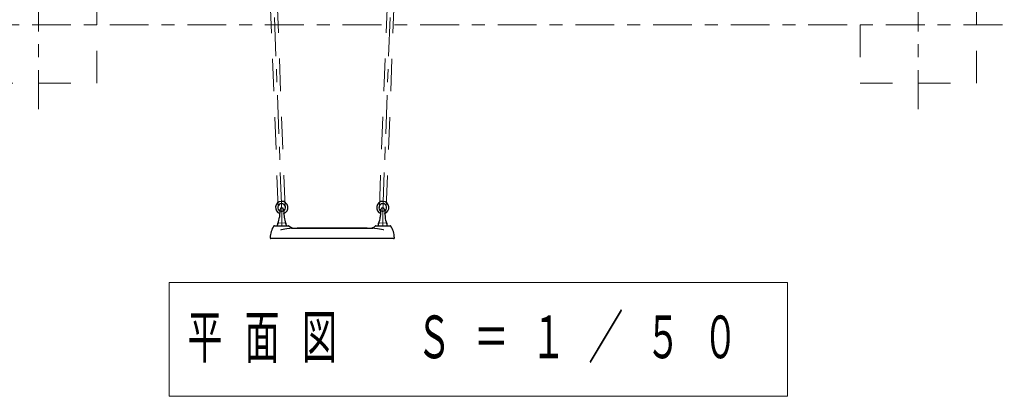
# Model space of a CAD drawing. Units: millimetres on the paper, with parts at other scales. Extents: x 197 to 617, y 140 to 437.
# Drawn here: x 238.2 to 314.2, y 310.4 to 339.5 of the extents above; entities that cross this region are included whole.
import ezdxf

# ---------------------------------------------------------------- set-up
doc = ezdxf.new("R2010")
doc.units = ezdxf.units.MM
doc.linetypes.add('USER1', pattern=[4.5, 2.5, -2])
doc.linetypes.add('USER2', pattern=[6, 3, -1, 1, -1])
doc.layers.add('線', color=2, linetype='Continuous', lineweight=25)
doc.styles.add('ＭＳ ゴシック', font='')
doc.styles.get('ＭＳ ゴシック').set_extended_font_data('MS Gothic')

msp = doc.modelspace()

# ---------------------------------------------------------------- linework, layer by layer
at = {"layer": '線', "color": 1, "linetype": 'USER2', "lineweight": 13}
for p, q in [((239.681, 332.59), (239.681, 392.59)), ((307.681, 332.59), (307.681, 392.59)), ((258.481, 324.681), (257.081, 361.24)), ((266.281, 324.681), (267.681, 361.24)), ((233.181, 339.09), (314.181, 339.09))]:
    msp.add_line(p, q, dxfattribs=at)
at = {"layer": '線', "color": 4, "linetype": 'USER1', "lineweight": 13}
for p, q in [((258.204, 324.971), (256.816, 361.23)), ((258.734, 324.991), (257.345, 361.25)), ((266.027, 324.991), (267.416, 361.25)), ((266.557, 324.971), (267.945, 361.23))]:
    msp.add_line(p, q, dxfattribs=at)
at = {"layer": '線', "color": 7}
for p, q in [((258.341, 324.832), (258.297, 324.251)), ((258.62, 324.832), (258.664, 324.251)), ((266.141, 324.832), (266.097, 324.251)), ((266.42, 324.832), (266.464, 324.251))]:
    msp.add_line(p, q, dxfattribs=at)
at = {"layer": '線', "linetype": 'USER2', "lineweight": 13}
for p, q in [((258.481, 323.581), (258.481, 324.961)), ((266.281, 323.581), (266.281, 324.961))]:
    msp.add_line(p, q, dxfattribs=at)
at = {"layer": '線', "color": 7, "lineweight": 13}
for p, q in [((258.213, 323.781), (258.481, 323.795)), ((258.748, 323.781), (258.481, 323.795)), ((266.013, 323.781), (266.281, 323.795)), ((266.548, 323.781), (266.281, 323.795)), ((258.807, 323.581), (258.155, 323.581)), ((265.955, 323.581), (266.607, 323.581)), ((249.781, 319.198), (249.781, 310.398)), ((297.581, 319.198), (249.781, 319.198)), ((297.581, 310.398), (297.581, 319.198)), ((249.781, 310.398), (297.581, 310.398))]:
    msp.add_line(p, q, dxfattribs=at)
at = {"layer": '線', "color": 131}
for p, q in [((257.906, 323.581), (259.003, 323.581)), ((258.716, 323.581), (258.755, 323.581)), ((259.241, 323.381), (265.52, 323.381)), ((259.681, 323.415), (259.676, 323.401)), ((259.691, 323.421), (259.791, 323.421)), ((259.791, 323.421), (264.97, 323.421)), ((264.97, 323.421), (265.071, 323.421)), ((265.085, 323.401), (265.08, 323.415)), ((265.758, 323.581), (266.855, 323.581)), ((266.006, 323.581), (266.046, 323.581)), ((267.121, 322.581), (257.641, 322.581))]:
    msp.add_line(p, q, dxfattribs=at)
at = {"layer": '線', "color": 4, "linetype": 'USER1', "lineweight": 13}
for points in [[(235.181, 334.59), (244.181, 334.59), (244.181, 343.59), (235.181, 343.59)], [(303.181, 334.59), (312.181, 334.59), (312.181, 343.59), (303.181, 343.59)]]:
    msp.add_lwpolyline(points, close=True, dxfattribs=at)
at = {"layer": '線', "color": 7}
for centre, radius, start, end in [((258.474, 324.981), 0.48, 92.13729, 253.59569), ((258.474, 324.981), 0.3, 92.13729, 246.20496), ((258.474, 324.981), 0.48, 288.04255, 92.13729), ((258.474, 324.981), 0.3, 296.52804, 92.13729), ((266.287, 324.981), 0.48, 87.86271, 251.95745), ((266.287, 324.981), 0.3, 87.86271, 243.47196), ((266.287, 324.981), 0.3, 293.79504, 87.86271), ((266.287, 324.981), 0.48, 286.40431, 87.86271), ((258.481, 324.821), 0.14, 4.29132, 175.70868), ((266.281, 324.821), 0.14, 4.29132, 175.70868), ((258.465, 323.605), 0.335, 154.36621, 180), ((256.901, 324.356), 1.4, 334.36621, 355.70868), ((260.06, 324.356), 1.4, 184.29132, 205.63379), ((258.496, 323.605), 0.335, 0, 24.97272), ((266.265, 323.605), 0.335, 155.02728, 180), ((264.701, 324.356), 1.4, 334.36621, 355.70868), ((267.86, 324.356), 1.4, 184.29132, 205.63379), ((266.296, 323.605), 0.335, 0, 25.63379)]:
    msp.add_arc(centre, radius, start, end, dxfattribs=at)
at = {"layer": '線', "color": 7, "linetype": 'USER1', "lineweight": 13}
for centre in [(258.481, 324.821), (266.281, 324.821)]:
    msp.add_arc(centre, 0.14, 175.70868, 4.29132, dxfattribs=at)
at = {"layer": '線', "color": 7, "lineweight": 13}
for centre, radius, start, end in [((258.216, 323.721), 0.06, 90, 155.02728), ((258.745, 323.721), 0.06, 24.97272, 90), ((266.016, 323.721), 0.06, 90, 155.02728), ((266.545, 323.721), 0.06, 24.97272, 90), ((258.155, 323.605), 0.024, 180, 270), ((258.807, 323.605), 0.024, 270, 0), ((265.955, 323.605), 0.024, 180, 270), ((266.607, 323.605), 0.024, 270, 0)]:
    msp.add_arc(centre, radius, start, end, dxfattribs=at)
at = {"layer": '線', "color": 131}
for centre, radius, start, end in [((259.181, 322.641), 1.6, 144.76558, 180), ((257.906, 323.541), 0.04, 90, 144.76558), ((259.003, 323.541), 0.04, 43.43254, 90), ((259.468, 323.981), 0.6, 223.43254, 270), ((259.648, 323.411), 0.03, 270, 340), ((259.691, 323.411), 0.01, 90, 160), ((265.071, 323.411), 0.01, 20, 90), ((265.113, 323.411), 0.03, 200, 270), ((265.293, 323.981), 0.6, 270, 316.56746), ((265.758, 323.541), 0.04, 90, 136.56746), ((266.855, 323.541), 0.04, 35.23442, 90), ((265.581, 322.641), 1.6, 0, 35.23442), ((257.641, 322.641), 0.06, 180, 270), ((267.121, 322.641), 0.06, 270, 0)]:
    msp.add_arc(centre, radius, start, end, dxfattribs=at)
at = {"layer": '線', "color": 131, "lineweight": 13}
for points, knots in [([(259.033, 323.369), (259.029, 323.369), (259.026, 323.369), (259.023, 323.368), (259.019, 323.368), (259.016, 323.368), (259.013, 323.367), (259.01, 323.367), (259.006, 323.367), (259.003, 323.366), (259, 323.366), (258.996, 323.365), (258.993, 323.365), (258.99, 323.365), (258.986, 323.364), (258.983, 323.364), (258.98, 323.364), (258.977, 323.363), (258.973, 323.363), (258.97, 323.362), (258.967, 323.362), (258.963, 323.362), (258.96, 323.361), (258.957, 323.361), (258.954, 323.36), (258.95, 323.36), (258.947, 323.36), (258.944, 323.359), (258.94, 323.359), (258.937, 323.358), (258.934, 323.358), (258.931, 323.357), (258.927, 323.357), (258.924, 323.357), (258.921, 323.356), (258.917, 323.356), (258.914, 323.355), (258.911, 323.355), (258.908, 323.354), (258.904, 323.354), (258.901, 323.353), (258.898, 323.353), (258.895, 323.352), (258.891, 323.352), (258.888, 323.352), (258.885, 323.351), (258.881, 323.351), (258.878, 323.35), (258.875, 323.35), (258.872, 323.349), (258.868, 323.349), (258.865, 323.348), (258.862, 323.348), (258.858, 323.347), (258.855, 323.347), (258.852, 323.346), (258.849, 323.346), (258.845, 323.345), (258.842, 323.345), (258.839, 323.344), (258.836, 323.344), (258.832, 323.343), (258.829, 323.343), (258.826, 323.342), (258.822, 323.342), (258.819, 323.341), (258.816, 323.341), (258.813, 323.34), (258.809, 323.34), (258.806, 323.339), (258.803, 323.339), (258.8, 323.338), (258.796, 323.338), (258.793, 323.337), (258.79, 323.337), (258.787, 323.336), (258.783, 323.335), (258.78, 323.335), (258.777, 323.334), (258.773, 323.334), (258.77, 323.333), (258.767, 323.333), (258.764, 323.332), (258.76, 323.332), (258.757, 323.331), (258.754, 323.331), (258.751, 323.33), (258.747, 323.329), (258.744, 323.329), (258.741, 323.328), (258.738, 323.328), (258.734, 323.327), (258.731, 323.327), (258.728, 323.326), (258.724, 323.325), (258.721, 323.325), (258.718, 323.324), (258.715, 323.324), (258.711, 323.323), (258.708, 323.323), (258.705, 323.322), (258.702, 323.321), (258.698, 323.321), (258.695, 323.32), (258.692, 323.32), (258.689, 323.319), (258.685, 323.319), (258.682, 323.318), (258.679, 323.317), (258.676, 323.317), (258.672, 323.316), (258.669, 323.316), (258.666, 323.315), (258.663, 323.314), (258.659, 323.314), (258.656, 323.313), (258.653, 323.313), (258.65, 323.312), (258.646, 323.311), (258.643, 323.311), (258.64, 323.31), (258.637, 323.309), (258.633, 323.309), (258.63, 323.308), (258.627, 323.308), (258.624, 323.307), (258.62, 323.306), (258.617, 323.306), (258.614, 323.305), (258.611, 323.305), (258.607, 323.304), (258.604, 323.303), (258.601, 323.303), (258.598, 323.302), (258.594, 323.301), (258.591, 323.301), (258.588, 323.3), (258.585, 323.299), (258.581, 323.299), (258.578, 323.298), (258.575, 323.298), (258.572, 323.297), (258.568, 323.296), (258.565, 323.296), (258.562, 323.295), (258.559, 323.294), (258.555, 323.294), (258.552, 323.293), (258.549, 323.292), (258.546, 323.292), (258.542, 323.291), (258.539, 323.29), (258.536, 323.29), (258.533, 323.289), (258.529, 323.288), (258.526, 323.288), (258.523, 323.287), (258.52, 323.286), (258.516, 323.286), (258.513, 323.285), (258.51, 323.284), (258.507, 323.284), (258.503, 323.283), (258.5, 323.282), (258.497, 323.282), (258.494, 323.281), (258.49, 323.28), (258.487, 323.28), (258.484, 323.279), (258.481, 323.278), (258.477, 323.278), (258.474, 323.277), (258.471, 323.276), (258.468, 323.276), (258.464, 323.275), (258.461, 323.274), (258.458, 323.274), (258.455, 323.273), (258.452, 323.272), (258.448, 323.272), (258.445, 323.271), (258.442, 323.27), (258.439, 323.269), (258.435, 323.269), (258.432, 323.268), (258.429, 323.267), (258.426, 323.267), (258.422, 323.266), (258.419, 323.265), (258.416, 323.265), (258.413, 323.264), (258.409, 323.263), (258.406, 323.263), (258.403, 323.262), (258.4, 323.261), (258.396, 323.26), (258.393, 323.26), (258.39, 323.259), (258.387, 323.258)], [0, 0, 0, 0, 1, 1, 1, 2, 2, 2, 3, 3, 3, 4, 4, 4, 5, 5, 5, 6, 6, 6, 7, 7, 7, 8, 8, 8, 9, 9, 9, 10, 10, 10, 11, 11, 11, 12, 12, 12, 13, 13, 13, 14, 14, 14, 15, 15, 15, 16, 16, 16, 17, 17, 17, 18, 18, 18, 19, 19, 19, 20, 20, 20, 21, 21, 21, 22, 22, 22, 23, 23, 23, 24, 24, 24, 25, 25, 25, 26, 26, 26, 27, 27, 27, 28, 28, 28, 29, 29, 29, 30, 30, 30, 31, 31, 31, 32, 32, 32, 33, 33, 33, 34, 34, 34, 35, 35, 35, 36, 36, 36, 37, 37, 37, 38, 38, 38, 39, 39, 39, 40, 40, 40, 41, 41, 41, 42, 42, 42, 43, 43, 43, 44, 44, 44, 45, 45, 45, 46, 46, 46, 47, 47, 47, 48, 48, 48, 49, 49, 49, 50, 50, 50, 51, 51, 51, 52, 52, 52, 53, 53, 53, 54, 54, 54, 55, 55, 55, 56, 56, 56, 57, 57, 57, 58, 58, 58, 59, 59, 59, 60, 60, 60, 61, 61, 61, 62, 62, 62, 63, 63, 63, 64, 64, 64, 65, 65, 65, 66, 66, 66, 66]), ([(259.241, 323.381), (259.239, 323.381), (259.236, 323.381), (259.234, 323.381), (259.232, 323.381), (259.229, 323.381), (259.227, 323.381), (259.225, 323.381), (259.222, 323.381), (259.22, 323.381), (259.218, 323.381), (259.215, 323.381), (259.213, 323.381), (259.211, 323.381), (259.208, 323.381), (259.206, 323.381), (259.204, 323.381), (259.201, 323.381), (259.199, 323.381), (259.197, 323.381), (259.195, 323.38), (259.192, 323.38), (259.19, 323.38), (259.188, 323.38), (259.185, 323.38), (259.183, 323.38), (259.181, 323.38), (259.178, 323.38), (259.176, 323.38), (259.174, 323.38), (259.171, 323.38), (259.169, 323.38), (259.167, 323.379), (259.164, 323.379), (259.162, 323.379), (259.16, 323.379), (259.157, 323.379), (259.155, 323.379), (259.153, 323.379), (259.15, 323.379), (259.148, 323.379), (259.146, 323.378), (259.144, 323.378), (259.141, 323.378), (259.139, 323.378), (259.137, 323.378), (259.134, 323.378), (259.132, 323.378), (259.13, 323.377), (259.127, 323.377), (259.125, 323.377), (259.123, 323.377), (259.12, 323.377), (259.118, 323.377), (259.116, 323.377), (259.113, 323.376), (259.111, 323.376), (259.109, 323.376), (259.106, 323.376), (259.104, 323.376), (259.102, 323.375), (259.1, 323.375), (259.097, 323.375), (259.095, 323.375), (259.093, 323.375), (259.09, 323.375), (259.088, 323.374), (259.086, 323.374), (259.083, 323.374), (259.081, 323.374), (259.079, 323.374), (259.076, 323.373), (259.074, 323.373), (259.072, 323.373), (259.069, 323.373), (259.067, 323.373), (259.065, 323.372), (259.063, 323.372), (259.06, 323.372), (259.058, 323.372), (259.056, 323.372), (259.053, 323.371), (259.051, 323.371), (259.049, 323.371), (259.046, 323.371), (259.044, 323.37), (259.042, 323.37), (259.039, 323.37), (259.037, 323.37), (259.035, 323.37), (259.033, 323.369)], [0, 0, 0, 0, 1, 1, 1, 2, 2, 2, 3, 3, 3, 4, 4, 4, 5, 5, 5, 6, 6, 6, 7, 7, 7, 8, 8, 8, 9, 9, 9, 10, 10, 10, 11, 11, 11, 12, 12, 12, 13, 13, 13, 14, 14, 14, 15, 15, 15, 16, 16, 16, 17, 17, 17, 18, 18, 18, 19, 19, 19, 20, 20, 20, 21, 21, 21, 22, 22, 22, 23, 23, 23, 24, 24, 24, 25, 25, 25, 26, 26, 26, 27, 27, 27, 28, 28, 28, 29, 29, 29, 30, 30, 30, 30]), ([(265.729, 323.369), (265.726, 323.37), (265.724, 323.37), (265.722, 323.37), (265.719, 323.37), (265.717, 323.37), (265.715, 323.371), (265.713, 323.371), (265.71, 323.371), (265.708, 323.371), (265.706, 323.372), (265.703, 323.372), (265.701, 323.372), (265.699, 323.372), (265.696, 323.372), (265.694, 323.373), (265.692, 323.373), (265.689, 323.373), (265.687, 323.373), (265.685, 323.373), (265.683, 323.374), (265.68, 323.374), (265.678, 323.374), (265.676, 323.374), (265.673, 323.374), (265.671, 323.375), (265.669, 323.375), (265.666, 323.375), (265.664, 323.375), (265.662, 323.375), (265.659, 323.375), (265.657, 323.376), (265.655, 323.376), (265.652, 323.376), (265.65, 323.376), (265.648, 323.376), (265.646, 323.377), (265.643, 323.377), (265.641, 323.377), (265.639, 323.377), (265.636, 323.377), (265.634, 323.377), (265.632, 323.377), (265.629, 323.378), (265.627, 323.378), (265.625, 323.378), (265.622, 323.378), (265.62, 323.378), (265.618, 323.378), (265.615, 323.378), (265.613, 323.379), (265.611, 323.379), (265.608, 323.379), (265.606, 323.379), (265.604, 323.379), (265.602, 323.379), (265.599, 323.379), (265.597, 323.379), (265.595, 323.379), (265.592, 323.38), (265.59, 323.38), (265.588, 323.38), (265.585, 323.38), (265.583, 323.38), (265.581, 323.38), (265.578, 323.38), (265.576, 323.38), (265.574, 323.38), (265.571, 323.38), (265.569, 323.38), (265.567, 323.38), (265.564, 323.381), (265.562, 323.381), (265.56, 323.381), (265.557, 323.381), (265.555, 323.381), (265.553, 323.381), (265.551, 323.381), (265.548, 323.381), (265.546, 323.381), (265.544, 323.381), (265.541, 323.381), (265.539, 323.381), (265.537, 323.381), (265.534, 323.381), (265.532, 323.381), (265.53, 323.381), (265.527, 323.381), (265.525, 323.381), (265.523, 323.381), (265.52, 323.381)], [0, 0, 0, 0, 1, 1, 1, 2, 2, 2, 3, 3, 3, 4, 4, 4, 5, 5, 5, 6, 6, 6, 7, 7, 7, 8, 8, 8, 9, 9, 9, 10, 10, 10, 11, 11, 11, 12, 12, 12, 13, 13, 13, 14, 14, 14, 15, 15, 15, 16, 16, 16, 17, 17, 17, 18, 18, 18, 19, 19, 19, 20, 20, 20, 21, 21, 21, 22, 22, 22, 23, 23, 23, 24, 24, 24, 25, 25, 25, 26, 26, 26, 27, 27, 27, 28, 28, 28, 29, 29, 29, 30, 30, 30, 30]), ([(266.374, 323.258), (266.371, 323.259), (266.368, 323.26), (266.365, 323.26), (266.362, 323.261), (266.358, 323.262), (266.355, 323.263), (266.352, 323.263), (266.349, 323.264), (266.345, 323.265), (266.342, 323.265), (266.339, 323.266), (266.336, 323.267), (266.332, 323.267), (266.329, 323.268), (266.326, 323.269), (266.323, 323.27), (266.319, 323.27), (266.316, 323.271), (266.313, 323.272), (266.31, 323.272), (266.307, 323.273), (266.303, 323.274), (266.3, 323.274), (266.297, 323.275), (266.294, 323.276), (266.29, 323.276), (266.287, 323.277), (266.284, 323.278), (266.281, 323.278), (266.277, 323.279), (266.274, 323.28), (266.271, 323.28), (266.268, 323.281), (266.264, 323.282), (266.261, 323.282), (266.258, 323.283), (266.255, 323.284), (266.251, 323.284), (266.248, 323.285), (266.245, 323.286), (266.242, 323.286), (266.238, 323.287), (266.235, 323.288), (266.232, 323.288), (266.229, 323.289), (266.225, 323.29), (266.222, 323.29), (266.219, 323.291), (266.216, 323.292), (266.212, 323.292), (266.209, 323.293), (266.206, 323.294), (266.203, 323.294), (266.199, 323.295), (266.196, 323.296), (266.193, 323.296), (266.19, 323.297), (266.187, 323.298), (266.183, 323.298), (266.18, 323.299), (266.177, 323.299), (266.174, 323.3), (266.17, 323.301), (266.167, 323.301), (266.164, 323.302), (266.16, 323.303), (266.157, 323.303), (266.154, 323.304), (266.151, 323.305), (266.148, 323.305), (266.144, 323.306), (266.141, 323.306), (266.138, 323.307), (266.134, 323.308), (266.131, 323.308), (266.128, 323.309), (266.125, 323.309), (266.121, 323.31), (266.118, 323.311), (266.115, 323.311), (266.112, 323.312), (266.108, 323.313), (266.105, 323.313), (266.102, 323.314), (266.099, 323.314), (266.095, 323.315), (266.092, 323.316), (266.089, 323.316), (266.086, 323.317), (266.082, 323.317), (266.079, 323.318), (266.076, 323.319), (266.073, 323.319), (266.069, 323.32), (266.066, 323.32), (266.063, 323.321), (266.06, 323.321), (266.056, 323.322), (266.053, 323.323), (266.05, 323.323), (266.047, 323.324), (266.043, 323.324), (266.04, 323.325), (266.037, 323.325), (266.034, 323.326), (266.03, 323.327), (266.027, 323.327), (266.024, 323.328), (266.02, 323.328), (266.017, 323.329), (266.014, 323.329), (266.011, 323.33), (266.007, 323.331), (266.004, 323.331), (266.001, 323.332), (265.998, 323.332), (265.994, 323.333), (265.991, 323.333), (265.988, 323.334), (265.985, 323.334), (265.981, 323.335), (265.978, 323.335), (265.975, 323.336), (265.971, 323.337), (265.968, 323.337), (265.965, 323.338), (265.962, 323.338), (265.958, 323.339), (265.955, 323.339), (265.952, 323.34), (265.949, 323.34), (265.945, 323.341), (265.942, 323.341), (265.939, 323.342), (265.936, 323.342), (265.932, 323.343), (265.929, 323.343), (265.926, 323.344), (265.922, 323.344), (265.919, 323.345), (265.916, 323.345), (265.913, 323.346), (265.909, 323.346), (265.906, 323.347), (265.903, 323.347), (265.9, 323.348), (265.896, 323.348), (265.893, 323.349), (265.89, 323.349), (265.886, 323.35), (265.883, 323.35), (265.88, 323.351), (265.877, 323.351), (265.873, 323.352), (265.87, 323.352), (265.867, 323.352), (265.863, 323.353), (265.86, 323.353), (265.857, 323.354), (265.854, 323.354), (265.85, 323.355), (265.847, 323.355), (265.844, 323.356), (265.841, 323.356), (265.837, 323.357), (265.834, 323.357), (265.831, 323.357), (265.827, 323.358), (265.824, 323.358), (265.821, 323.359), (265.818, 323.359), (265.814, 323.36), (265.811, 323.36), (265.808, 323.36), (265.804, 323.361), (265.801, 323.361), (265.798, 323.362), (265.795, 323.362), (265.791, 323.362), (265.788, 323.363), (265.785, 323.363), (265.781, 323.364), (265.778, 323.364), (265.775, 323.364), (265.772, 323.365), (265.768, 323.365), (265.765, 323.365), (265.762, 323.366), (265.758, 323.366), (265.755, 323.367), (265.752, 323.367), (265.748, 323.367), (265.745, 323.368), (265.742, 323.368), (265.739, 323.368), (265.735, 323.369), (265.732, 323.369), (265.729, 323.369)], [0, 0, 0, 0, 1, 1, 1, 2, 2, 2, 3, 3, 3, 4, 4, 4, 5, 5, 5, 6, 6, 6, 7, 7, 7, 8, 8, 8, 9, 9, 9, 10, 10, 10, 11, 11, 11, 12, 12, 12, 13, 13, 13, 14, 14, 14, 15, 15, 15, 16, 16, 16, 17, 17, 17, 18, 18, 18, 19, 19, 19, 20, 20, 20, 21, 21, 21, 22, 22, 22, 23, 23, 23, 24, 24, 24, 25, 25, 25, 26, 26, 26, 27, 27, 27, 28, 28, 28, 29, 29, 29, 30, 30, 30, 31, 31, 31, 32, 32, 32, 33, 33, 33, 34, 34, 34, 35, 35, 35, 36, 36, 36, 37, 37, 37, 38, 38, 38, 39, 39, 39, 40, 40, 40, 41, 41, 41, 42, 42, 42, 43, 43, 43, 44, 44, 44, 45, 45, 45, 46, 46, 46, 47, 47, 47, 48, 48, 48, 49, 49, 49, 50, 50, 50, 51, 51, 51, 52, 52, 52, 53, 53, 53, 54, 54, 54, 55, 55, 55, 56, 56, 56, 57, 57, 57, 58, 58, 58, 59, 59, 59, 60, 60, 60, 61, 61, 61, 62, 62, 62, 63, 63, 63, 64, 64, 64, 65, 65, 65, 66, 66, 66, 66])]:
    msp.add_open_spline(points, degree=3, knots=knots, dxfattribs=at)

# ---------------------------------------------------------------- texts
at = {"layer": '線', "color": 7, "insert": (251.181, 314.798), "char_height": 3.299, "attachment_point": 4, "style": 'ＭＳ ゴシック'}
msp.add_mtext('\\T1.64;\\W0.6;平面図\u3000Ｓ＝１／５０', dxfattribs=at)

doc.saveas('drawing.dxf')
